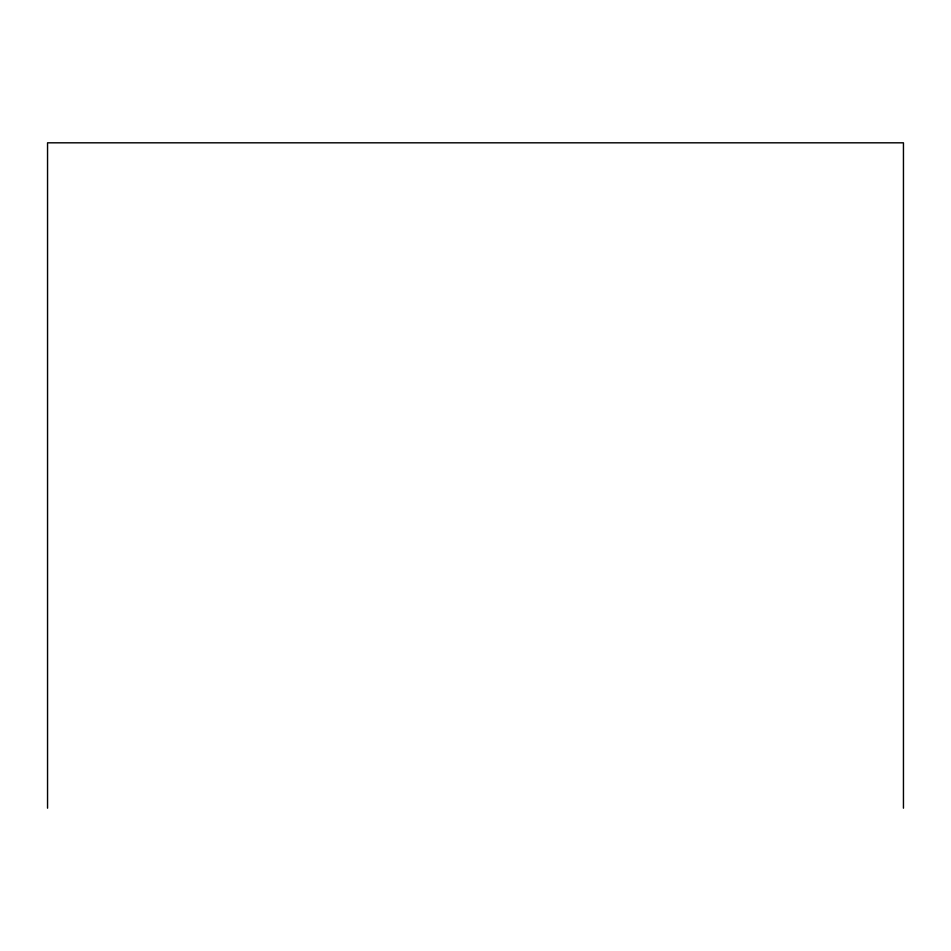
<?xml version="1.0" encoding="UTF-8"?>
<svg xmlns="http://www.w3.org/2000/svg" width="951" height="951" viewBox="0 0 951 951"><rect width="100%" height="100%" fill="white"/><g stroke="black" fill="none" stroke-linecap="round" stroke-linejoin="round"><path stroke-width="1.43" d="M903.45 808.184L903.45 142.816L47.55 142.816L47.55 808.184"/></g></svg>
